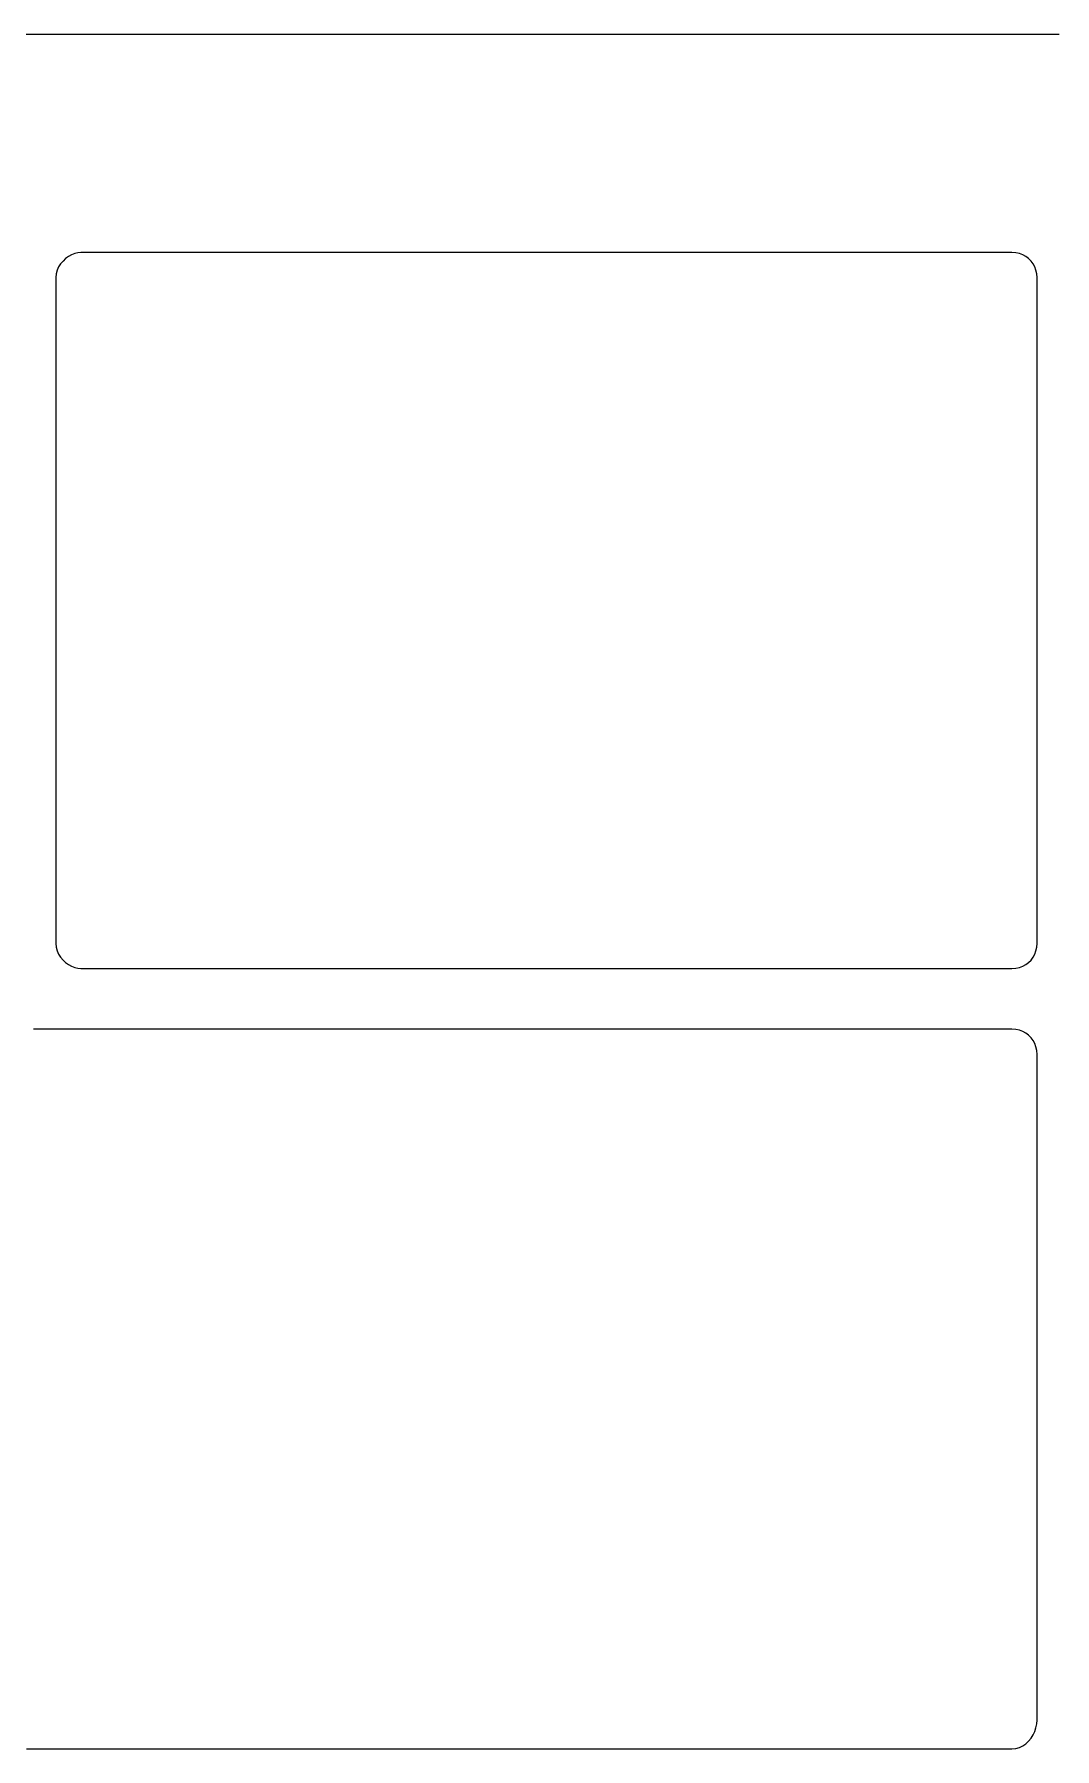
# Model space of a CAD drawing. Header units: millimetres. Extents: x -62 to 0, y 0 to 70.
# Drawn here: x -20.92 to -8.85, y 49.69 to 69.96 of the extents above; entities that cross this region are included whole.
import ezdxf

# ---------------------------------------------------------------- set-up
doc = ezdxf.new("R2010")
doc.units = ezdxf.units.MM
doc.header["$MEASUREMENT"] = 0
doc.layers.add('Layer 1', color=7, linetype='Continuous')

msp = doc.modelspace()

# ---------------------------------------------------------------- linework, layer by layer
at = {"layer": 'Layer 1', "lineweight": 18}
for points in [[(-21.019, 69.958), (-20.866, 69.958), (-20.713, 69.958), (-20.561, 69.958), (-20.409, 69.958), (-20.257, 69.958), (-20.106, 69.958), (-19.954, 69.958), (-19.803, 69.958), (-19.652, 69.958), (-19.501, 69.958), (-19.351, 69.958), (-19.201, 69.958), (-19.051, 69.958), (-18.901, 69.958), (-18.751, 69.958), (-18.602, 69.958), (-18.453, 69.958), (-18.305, 69.958), (-18.156, 69.958), (-18.008, 69.958), (-17.86, 69.958), (-17.713, 69.958), (-17.565, 69.958), (-17.419, 69.958), (-17.272, 69.958), (-17.126, 69.958), (-16.98, 69.958), (-16.834, 69.958), (-16.688, 69.958), (-16.543, 69.958), (-16.399, 69.958), (-16.254, 69.958), (-16.11, 69.958), (-15.967, 69.958), (-15.895, 69.958), (-15.823, 69.958), (-15.752, 69.958), (-15.68, 69.958), (-15.609, 69.958), (-15.538, 69.958), (-15.467, 69.958), (-15.396, 69.958), (-15.325, 69.958), (-15.254, 69.958), (-15.183, 69.958), (-15.112, 69.958), (-15.042, 69.958), (-14.971, 69.958), (-14.901, 69.958), (-14.83, 69.958), (-14.76, 69.958), (-14.69, 69.958), (-14.62, 69.958), (-14.55, 69.958), (-14.48, 69.958), (-14.411, 69.958), (-14.341, 69.958), (-14.272, 69.958), (-14.202, 69.958), (-14.133, 69.958), (-14.064, 69.958), (-13.995, 69.958), (-13.926, 69.958), (-13.857, 69.958), (-13.788, 69.958), (-13.719, 69.958), (-13.651, 69.958), (-13.582, 69.958), (-13.514, 69.958), (-13.446, 69.958), (-13.378, 69.958), (-13.31, 69.958), (-13.242, 69.958), (-13.174, 69.958), (-13.106, 69.958), (-13.039, 69.958), (-12.971, 69.958), (-12.904, 69.958), (-12.837, 69.958), (-12.77, 69.958), (-12.703, 69.958), (-12.636, 69.958), (-12.569, 69.958), (-12.502, 69.958), (-12.436, 69.958), (-12.369, 69.958), (-12.303, 69.958), (-12.237, 69.958), (-12.171, 69.958), (-12.105, 69.958), (-12.039, 69.958), (-11.973, 69.958), (-11.908, 69.958), (-11.843, 69.958), (-11.777, 69.958), (-11.712, 69.958), (-11.647, 69.958), (-11.582, 69.958), (-11.517, 69.958), (-11.453, 69.958), (-11.388, 69.958), (-11.324, 69.958), (-11.259, 69.958), (-11.195, 69.958), (-11.131, 69.958), (-11.067, 69.958), (-11.003, 69.958), (-10.94, 69.958), (-10.876, 69.958), (-10.813, 69.958), (-10.75, 69.958), (-10.687, 69.958), (-10.624, 69.958), (-10.561, 69.958), (-10.498, 69.958), (-10.436, 69.958), (-10.373, 69.958), (-10.311, 69.958), (-10.249, 69.958), (-10.187, 69.958), (-10.125, 69.958), (-10.063, 69.958), (-10.002, 69.958), (-9.94, 69.958), (-9.879, 69.958), (-9.818, 69.958), (-9.757, 69.958), (-9.696, 69.958), (-9.635, 69.958), (-9.574, 69.958), (-9.514, 69.958), (-9.454, 69.958), (-9.394, 69.958), (-9.334, 69.958), (-9.274, 69.958), (-9.214, 69.958), (-9.154, 69.958), (-9.095, 69.958), (-9.036, 69.958), (-8.977, 69.958), (-8.918, 69.958), (-8.859, 69.958), (-8.8, 69.958)], [(-21.014, 49.686), (-20.867, 49.686), (-20.721, 49.686), (-20.575, 49.686), (-20.429, 49.686), (-20.283, 49.686), (-20.137, 49.686), (-19.992, 49.686), (-19.846, 49.686), (-19.701, 49.686), (-19.557, 49.686), (-19.412, 49.686), (-19.268, 49.686), (-19.124, 49.686), (-18.981, 49.686), (-18.837, 49.686), (-18.695, 49.686), (-18.552, 49.686), (-18.41, 49.686), (-18.269, 49.686), (-18.198, 49.686), (-18.128, 49.686), (-18.057, 49.686), (-17.987, 49.686), (-17.917, 49.686), (-17.847, 49.686), (-17.777, 49.686), (-17.708, 49.686), (-17.638, 49.686), (-17.568, 49.686), (-17.499, 49.686), (-17.43, 49.686), (-17.361, 49.686), (-17.292, 49.686), (-17.223, 49.686), (-17.154, 49.686), (-17.086, 49.686), (-17.018, 49.686), (-16.949, 49.686), (-16.881, 49.686), (-16.813, 49.686), (-16.746, 49.686), (-16.678, 49.686), (-16.611, 49.686), (-16.544, 49.686), (-16.477, 49.686), (-16.41, 49.686), (-16.343, 49.686), (-16.276, 49.686), (-16.21, 49.686), (-16.144, 49.686), (-16.078, 49.686), (-16.012, 49.686), (-15.946, 49.686), (-15.881, 49.686), (-15.816, 49.686), (-15.751, 49.686), (-15.686, 49.686), (-15.621, 49.686), (-15.557, 49.686), (-15.492, 49.686), (-15.428, 49.686), (-15.364, 49.686), (-15.301, 49.686), (-15.237, 49.686), (-15.174, 49.686), (-15.111, 49.686), (-15.048, 49.686), (-14.986, 49.686), (-14.923, 49.686), (-14.861, 49.686), (-14.799, 49.686), (-14.738, 49.686), (-14.676, 49.686), (-14.615, 49.686), (-14.554, 49.686), (-14.493, 49.686), (-14.433, 49.686), (-14.372, 49.686), (-14.312, 49.686), (-14.253, 49.686), (-14.193, 49.686), (-14.134, 49.686), (-14.075, 49.686), (-14.016, 49.686), (-13.958, 49.686), (-13.899, 49.686), (-13.841, 49.686), (-13.784, 49.686), (-13.726, 49.686), (-13.669, 49.686), (-13.612, 49.686), (-13.556, 49.686), (-13.499, 49.686), (-13.443, 49.686), (-13.387, 49.686), (-13.332, 49.686), (-13.277, 49.686), (-13.222, 49.686), (-13.167, 49.686), (-13.113, 49.686), (-13.059, 49.686), (-13.005, 49.686), (-12.951, 49.686), (-12.898, 49.686), (-12.845, 49.686), (-12.793, 49.686), (-12.74, 49.686), (-12.689, 49.686), (-12.637, 49.686), (-12.586, 49.686), (-12.535, 49.686), (-12.484, 49.686), (-12.433, 49.686), (-12.383, 49.686), (-12.334, 49.686), (-12.284, 49.686), (-12.235, 49.686), (-12.187, 49.686), (-12.138, 49.686), (-12.09, 49.686), (-12.042, 49.686), (-11.995, 49.686), (-11.948, 49.686), (-11.901, 49.686), (-11.855, 49.686), (-11.809, 49.686), (-11.763, 49.686), (-11.718, 49.686), (-11.673, 49.686), (-11.628, 49.686), (-11.584, 49.686), (-11.54, 49.686), (-11.497, 49.686), (-11.454, 49.686), (-11.411, 49.686), (-11.369, 49.686), (-11.327, 49.686), (-11.285, 49.686), (-11.244, 49.686), (-11.203, 49.686), (-11.162, 49.686), (-11.122, 49.686), (-11.083, 49.686), (-11.043, 49.686), (-11.004, 49.686), (-10.966, 49.686), (-10.928, 49.686), (-10.89, 49.686), (-10.853, 49.686), (-10.816, 49.686), (-10.779, 49.686), (-10.743, 49.686), (-10.707, 49.686), (-10.672, 49.686), (-10.637, 49.686), (-10.603, 49.686), (-10.569, 49.686), (-10.535, 49.686), (-10.502, 49.686), (-10.469, 49.686), (-10.437, 49.686), (-10.405, 49.686), (-10.373, 49.686), (-10.342, 49.686), (-10.311, 49.686), (-10.296, 49.686), (-10.281, 49.686), (-10.266, 49.686), (-10.252, 49.686), (-10.237, 49.686), (-10.222, 49.686), (-10.208, 49.686), (-10.193, 49.686), (-10.179, 49.686), (-10.165, 49.686), (-10.151, 49.686), (-10.137, 49.686), (-10.123, 49.686), (-10.11, 49.686), (-10.096, 49.686), (-10.083, 49.686), (-10.069, 49.686), (-10.056, 49.686), (-10.043, 49.686), (-10.03, 49.686), (-10.017, 49.686), (-10.004, 49.686), (-9.992, 49.686), (-9.979, 49.686), (-9.967, 49.686), (-9.954, 49.686), (-9.942, 49.686), (-9.93, 49.686), (-9.918, 49.686), (-9.906, 49.686), (-9.895, 49.686), (-9.883, 49.686), (-9.871, 49.686), (-9.86, 49.686), (-9.849, 49.686), (-9.838, 49.686), (-9.827, 49.686), (-9.816, 49.686), (-9.805, 49.686), (-9.794, 49.686), (-9.784, 49.686), (-9.774, 49.686), (-9.763, 49.686), (-9.753, 49.686), (-9.743, 49.686), (-9.733, 49.686), (-9.723, 49.686), (-9.714, 49.686), (-9.704, 49.686), (-9.695, 49.686), (-9.685, 49.686), (-9.676, 49.686), (-9.667, 49.686), (-9.658, 49.686), (-9.65, 49.686), (-9.641, 49.686), (-9.632, 49.686), (-9.624, 49.686), (-9.616, 49.686), (-9.607, 49.686), (-9.599, 49.686), (-9.591, 49.686), (-9.584, 49.686), (-9.576, 49.686), (-9.569, 49.686), (-9.561, 49.686), (-9.554, 49.686), (-9.547, 49.686), (-9.54, 49.686), (-9.533, 49.686), (-9.526, 49.686), (-9.519, 49.686), (-9.513, 49.686), (-9.507, 49.686), (-9.5, 49.686), (-9.494, 49.686), (-9.488, 49.686), (-9.482, 49.686), (-9.477, 49.686), (-9.471, 49.686), (-9.466, 49.686), (-9.46, 49.686), (-9.455, 49.686), (-9.45, 49.686), (-9.445, 49.686), (-9.44, 49.686), (-9.436, 49.686), (-9.431, 49.686), (-9.427, 49.686), (-9.423, 49.686), (-9.418, 49.686), (-9.415, 49.686), (-9.411, 49.686), (-9.407, 49.686), (-9.403, 49.686), (-9.4, 49.686), (-9.397, 49.686), (-9.394, 49.686), (-9.39, 49.686), (-9.388, 49.686), (-9.385, 49.686), (-9.382, 49.686), (-9.38, 49.686), (-9.377, 49.686), (-9.375, 49.686), (-9.373, 49.686), (-9.371, 49.686), (-9.37, 49.686), (-9.368, 49.686), (-9.366, 49.686), (-9.365, 49.686), (-9.364, 49.686), (-9.363, 49.686), (-9.362, 49.686), (-9.361, 49.686), (-9.36, 49.686), (-9.36, 49.686), (-9.36, 49.686), (-9.359, 49.686), (-9.359, 49.686), (-9.314, 49.69), (-9.272, 49.701), (-9.232, 49.72), (-9.195, 49.745), (-9.163, 49.775), (-9.134, 49.809), (-9.109, 49.848), (-9.09, 49.889), (-9.075, 49.933), (-9.066, 49.978), (-9.063, 50.024), (-9.063, 50.024), (-9.063, 50.026), (-9.063, 50.027), (-9.063, 50.03), (-9.063, 50.033), (-9.063, 50.037), (-9.063, 50.041), (-9.063, 50.047), (-9.063, 50.053), (-9.063, 50.059), (-9.063, 50.066), (-9.063, 50.074), (-9.063, 50.083), (-9.063, 50.092), (-9.063, 50.102), (-9.063, 50.113), (-9.063, 50.124), (-9.063, 50.135), (-9.063, 50.148), (-9.063, 50.161), (-9.063, 50.174), (-9.063, 50.189), (-9.063, 50.203), (-9.063, 50.219), (-9.063, 50.235), (-9.063, 50.251), (-9.063, 50.268), (-9.063, 50.286), (-9.063, 50.304), (-9.063, 50.323), (-9.063, 50.342), (-9.063, 50.362), (-9.063, 50.383), (-9.063, 50.404), (-9.063, 50.425), (-9.063, 50.447), (-9.063, 50.47), (-9.063, 50.493), (-9.063, 50.517), (-9.063, 50.541), (-9.063, 50.565), (-9.063, 50.59), (-9.063, 50.616), (-9.063, 50.642), (-9.063, 50.668), (-9.063, 50.695), (-9.063, 50.723), (-9.063, 50.751), (-9.063, 50.779), (-9.063, 50.808), (-9.063, 50.837), (-9.063, 50.867), (-9.063, 50.897), (-9.063, 50.927), (-9.063, 50.958), (-9.063, 50.989), (-9.063, 51.021), (-9.063, 51.053), (-9.063, 51.086), (-9.063, 51.119), (-9.063, 51.152), (-9.063, 51.186), (-9.063, 51.22), (-9.063, 51.254), (-9.063, 51.289), (-9.063, 51.324), (-9.063, 51.395), (-9.063, 51.468), (-9.063, 51.542), (-9.063, 51.617), (-9.063, 51.694), (-9.063, 51.771), (-9.063, 51.85), (-9.063, 51.93), (-9.063, 52.01), (-9.063, 52.092), (-9.063, 52.175), (-9.063, 52.259), (-9.063, 52.343), (-9.063, 52.429), (-9.063, 52.515), (-9.063, 52.602), (-9.063, 52.689), (-9.063, 52.777), (-9.063, 52.866), (-9.063, 52.955), (-9.063, 53.045), (-9.063, 53.135), (-9.063, 53.226), (-9.063, 53.408), (-9.063, 53.591), (-9.063, 53.776), (-9.063, 53.96), (-9.063, 54.144), (-9.063, 54.329), (-9.063, 54.512), (-9.063, 54.694), (-9.063, 54.785), (-9.063, 54.875), (-9.063, 54.965), (-9.063, 55.054), (-9.063, 55.143), (-9.063, 55.231), (-9.063, 55.318), (-9.063, 55.405), (-9.063, 55.491), (-9.063, 55.577), (-9.063, 55.661), (-9.063, 55.745), (-9.063, 55.828), (-9.063, 55.91), (-9.063, 55.99), (-9.063, 56.07), (-9.063, 56.149), (-9.063, 56.226), (-9.063, 56.303), (-9.063, 56.378), (-9.063, 56.452), (-9.063, 56.525), (-9.063, 56.596), (-9.063, 56.631), (-9.063, 56.666), (-9.063, 56.7), (-9.063, 56.734), (-9.063, 56.768), (-9.063, 56.801), (-9.063, 56.834), (-9.063, 56.867), (-9.063, 56.899), (-9.063, 56.931), (-9.063, 56.962), (-9.063, 56.993), (-9.063, 57.023), (-9.063, 57.053), (-9.063, 57.083), (-9.063, 57.112), (-9.063, 57.141), (-9.063, 57.169), (-9.063, 57.197), (-9.063, 57.225), (-9.063, 57.252), (-9.063, 57.278), (-9.063, 57.304), (-9.063, 57.33), (-9.063, 57.355), (-9.063, 57.379), (-9.063, 57.403), (-9.063, 57.427), (-9.063, 57.45), (-9.063, 57.473), (-9.063, 57.495), (-9.063, 57.516), (-9.063, 57.537), (-9.063, 57.558), (-9.063, 57.578), (-9.063, 57.597), (-9.063, 57.616), (-9.063, 57.634), (-9.063, 57.652), (-9.063, 57.669), (-9.063, 57.685), (-9.063, 57.701), (-9.063, 57.717), (-9.063, 57.731), (-9.063, 57.746), (-9.063, 57.759), (-9.063, 57.772), (-9.063, 57.785), (-9.063, 57.796), (-9.063, 57.807), (-9.063, 57.818), (-9.063, 57.828), (-9.063, 57.837), (-9.063, 57.846), (-9.063, 57.854), (-9.063, 57.861), (-9.063, 57.867), (-9.063, 57.873), (-9.063, 57.879), (-9.063, 57.883), (-9.063, 57.887), (-9.063, 57.89), (-9.063, 57.893), (-9.063, 57.894), (-9.063, 57.896), (-9.063, 57.896), (-9.066, 57.941), (-9.075, 57.984), (-9.09, 58.023), (-9.109, 58.06), (-9.134, 58.093), (-9.163, 58.121), (-9.195, 58.146), (-9.232, 58.166), (-9.272, 58.18), (-9.314, 58.189), (-9.359, 58.192), (-9.359, 58.192), (-9.36, 58.192), (-9.361, 58.192), (-9.361, 58.192), (-9.363, 58.192), (-9.364, 58.192), (-9.366, 58.192), (-9.368, 58.192), (-9.37, 58.192), (-9.373, 58.192), (-9.376, 58.192), (-9.379, 58.192), (-9.382, 58.192), (-9.386, 58.192), (-9.39, 58.192), (-9.394, 58.192), (-9.398, 58.192), (-9.403, 58.192), (-9.408, 58.192), (-9.413, 58.192), (-9.418, 58.192), (-9.424, 58.192), (-9.43, 58.192), (-9.436, 58.192), (-9.443, 58.192), (-9.449, 58.192), (-9.456, 58.192), (-9.463, 58.192), (-9.471, 58.192), (-9.478, 58.192), (-9.486, 58.192), (-9.494, 58.192), (-9.503, 58.192), (-9.511, 58.192), (-9.52, 58.192), (-9.529, 58.192), (-9.539, 58.192), (-9.548, 58.192), (-9.558, 58.192), (-9.568, 58.192), (-9.578, 58.192), (-9.589, 58.192), (-9.611, 58.192), (-9.633, 58.192), (-9.657, 58.192), (-9.681, 58.192), (-9.706, 58.192), (-9.732, 58.192), (-9.759, 58.192), (-9.787, 58.192), (-9.816, 58.192), (-9.846, 58.192), (-9.876, 58.192), (-9.907, 58.192), (-9.939, 58.192), (-9.972, 58.192), (-10.006, 58.192), (-10.04, 58.192), (-10.076, 58.192), (-10.112, 58.192), (-10.148, 58.192), (-10.186, 58.192), (-10.224, 58.192), (-10.263, 58.192), (-10.303, 58.192), (-10.344, 58.192), (-10.385, 58.192), (-10.427, 58.192), (-10.469, 58.192), (-10.513, 58.192), (-10.556, 58.192), (-10.601, 58.192), (-10.646, 58.192), (-10.692, 58.192), (-10.739, 58.192), (-10.786, 58.192), (-10.834, 58.192), (-10.883, 58.192), (-10.932, 58.192), (-10.981, 58.192), (-11.032, 58.192), (-11.083, 58.192), (-11.134, 58.192), (-11.186, 58.192), (-11.239, 58.192), (-11.292, 58.192), (-11.345, 58.192), (-11.4, 58.192), (-11.454, 58.192), (-11.51, 58.192), (-11.565, 58.192), (-11.622, 58.192), (-11.678, 58.192), (-11.736, 58.192), (-11.793, 58.192), (-11.851, 58.192), (-11.91, 58.192), (-11.969, 58.192), (-12.029, 58.192), (-12.088, 58.192), (-12.149, 58.192), (-12.21, 58.192), (-12.271, 58.192), (-12.332, 58.192), (-12.394, 58.192), (-12.457, 58.192), (-12.519, 58.192), (-12.582, 58.192), (-12.646, 58.192), (-12.71, 58.192), (-12.774, 58.192), (-12.838, 58.192), (-12.903, 58.192), (-12.968, 58.192), (-13.033, 58.192), (-13.099, 58.192), (-13.165, 58.192), (-13.231, 58.192), (-13.297, 58.192), (-13.364, 58.192), (-13.431, 58.192), (-13.498, 58.192), (-13.566, 58.192), (-13.701, 58.192), (-13.838, 58.192), (-13.975, 58.192), (-14.113, 58.192), (-14.251, 58.192), (-14.39, 58.192), (-14.53, 58.192), (-14.67, 58.192), (-14.81, 58.192), (-15.091, 58.192), (-15.373, 58.192), (-15.655, 58.192), (-15.936, 58.192), (-16.076, 58.192), (-16.216, 58.192), (-16.356, 58.192), (-16.495, 58.192), (-16.633, 58.192), (-16.771, 58.192), (-16.908, 58.192), (-17.044, 58.192), (-17.18, 58.192), (-17.247, 58.192), (-17.315, 58.192), (-17.382, 58.192), (-17.448, 58.192), (-17.515, 58.192), (-17.581, 58.192), (-17.647, 58.192), (-17.713, 58.192), (-17.778, 58.192), (-17.843, 58.192), (-17.908, 58.192), (-17.972, 58.192), (-18.036, 58.192), (-18.1, 58.192), (-18.164, 58.192), (-18.227, 58.192), (-18.289, 58.192), (-18.352, 58.192), (-18.414, 58.192), (-18.475, 58.192), (-18.536, 58.192), (-18.597, 58.192), (-18.657, 58.192), (-18.717, 58.192), (-18.777, 58.192), (-18.836, 58.192), (-18.895, 58.192), (-18.953, 58.192), (-19.01, 58.192), (-19.068, 58.192), (-19.124, 58.192), (-19.181, 58.192), (-19.236, 58.192), (-19.292, 58.192), (-19.346, 58.192), (-19.401, 58.192), (-19.454, 58.192), (-19.507, 58.192), (-19.56, 58.192), (-19.612, 58.192), (-19.663, 58.192), (-19.714, 58.192), (-19.765, 58.192), (-19.814, 58.192), (-19.863, 58.192), (-19.912, 58.192), (-19.96, 58.192), (-20.007, 58.192), (-20.054, 58.192), (-20.099, 58.192), (-20.145, 58.192), (-20.189, 58.192), (-20.233, 58.192), (-20.277, 58.192), (-20.319, 58.192), (-20.361, 58.192), (-20.402, 58.192), (-20.443, 58.192), (-20.483, 58.192), (-20.522, 58.192), (-20.56, 58.192), (-20.597, 58.192), (-20.634, 58.192), (-20.67, 58.192), (-20.705, 58.192), (-20.74, 58.192), (-20.774, 58.192), (-20.806, 58.192), (-20.839, 58.192), (-20.87, 58.192), (-20.9, 58.192), (-20.93, 58.192)]]:
    msp.add_lwpolyline(points, dxfattribs=at)
msp.add_lwpolyline([(-9.359, 58.912), (-9.314, 58.915), (-9.272, 58.924), (-9.232, 58.938), (-9.195, 58.958), (-9.163, 58.982), (-9.134, 59.011), (-9.109, 59.044), (-9.09, 59.081), (-9.075, 59.12), (-9.066, 59.163), (-9.063, 59.208), (-9.063, 59.208), (-9.063, 59.209), (-9.063, 59.211), (-9.063, 59.214), (-9.063, 59.217), (-9.063, 59.221), (-9.063, 59.225), (-9.063, 59.23), (-9.063, 59.236), (-9.063, 59.243), (-9.063, 59.25), (-9.063, 59.258), (-9.063, 59.267), (-9.063, 59.276), (-9.063, 59.286), (-9.063, 59.296), (-9.063, 59.307), (-9.063, 59.319), (-9.063, 59.332), (-9.063, 59.345), (-9.063, 59.358), (-9.063, 59.372), (-9.063, 59.387), (-9.063, 59.402), (-9.063, 59.418), (-9.063, 59.435), (-9.063, 59.452), (-9.063, 59.47), (-9.063, 59.488), (-9.063, 59.507), (-9.063, 59.526), (-9.063, 59.546), (-9.063, 59.567), (-9.063, 59.588), (-9.063, 59.609), (-9.063, 59.631), (-9.063, 59.654), (-9.063, 59.677), (-9.063, 59.7), (-9.063, 59.724), (-9.063, 59.749), (-9.063, 59.774), (-9.063, 59.8), (-9.063, 59.826), (-9.063, 59.852), (-9.063, 59.879), (-9.063, 59.906), (-9.063, 59.934), (-9.063, 59.963), (-9.063, 59.991), (-9.063, 60.021), (-9.063, 60.05), (-9.063, 60.08), (-9.063, 60.111), (-9.063, 60.142), (-9.063, 60.173), (-9.063, 60.205), (-9.063, 60.237), (-9.063, 60.27), (-9.063, 60.302), (-9.063, 60.336), (-9.063, 60.369), (-9.063, 60.403), (-9.063, 60.438), (-9.063, 60.473), (-9.063, 60.508), (-9.063, 60.579), (-9.063, 60.652), (-9.063, 60.726), (-9.063, 60.801), (-9.063, 60.877), (-9.063, 60.955), (-9.063, 61.034), (-9.063, 61.113), (-9.063, 61.194), (-9.063, 61.276), (-9.063, 61.359), (-9.063, 61.443), (-9.063, 61.527), (-9.063, 61.613), (-9.063, 61.699), (-9.063, 61.785), (-9.063, 61.873), (-9.063, 61.961), (-9.063, 62.05), (-9.063, 62.139), (-9.063, 62.229), (-9.063, 62.319), (-9.063, 62.41), (-9.063, 62.592), (-9.063, 62.775), (-9.063, 62.959), (-9.063, 63.144), (-9.063, 63.328), (-9.063, 63.512), (-9.063, 63.696), (-9.063, 63.878), (-9.063, 63.969), (-9.063, 64.059), (-9.063, 64.149), (-9.063, 64.238), (-9.063, 64.327), (-9.063, 64.415), (-9.063, 64.502), (-9.063, 64.589), (-9.063, 64.675), (-9.063, 64.761), (-9.063, 64.845), (-9.063, 64.929), (-9.063, 65.012), (-9.063, 65.093), (-9.063, 65.174), (-9.063, 65.254), (-9.063, 65.333), (-9.063, 65.41), (-9.063, 65.487), (-9.063, 65.562), (-9.063, 65.636), (-9.063, 65.709), (-9.063, 65.78), (-9.063, 65.815), (-9.063, 65.85), (-9.063, 65.884), (-9.063, 65.918), (-9.063, 65.952), (-9.063, 65.985), (-9.063, 66.018), (-9.063, 66.051), (-9.063, 66.083), (-9.063, 66.115), (-9.063, 66.146), (-9.063, 66.177), (-9.063, 66.207), (-9.063, 66.237), (-9.063, 66.267), (-9.063, 66.296), (-9.063, 66.325), (-9.063, 66.353), (-9.063, 66.381), (-9.063, 66.409), (-9.063, 66.436), (-9.063, 66.462), (-9.063, 66.488), (-9.063, 66.514), (-9.063, 66.539), (-9.063, 66.563), (-9.063, 66.587), (-9.063, 66.611), (-9.063, 66.634), (-9.063, 66.657), (-9.063, 66.679), (-9.063, 66.7), (-9.063, 66.721), (-9.063, 66.742), (-9.063, 66.761), (-9.063, 66.781), (-9.063, 66.8), (-9.063, 66.818), (-9.063, 66.836), (-9.063, 66.853), (-9.063, 66.869), (-9.063, 66.885), (-9.063, 66.901), (-9.063, 66.915), (-9.063, 66.93), (-9.063, 66.943), (-9.063, 66.956), (-9.063, 66.969), (-9.063, 66.98), (-9.063, 66.991), (-9.063, 67.002), (-9.063, 67.012), (-9.063, 67.021), (-9.063, 67.03), (-9.063, 67.037), (-9.063, 67.045), (-9.063, 67.051), (-9.063, 67.057), (-9.063, 67.062), (-9.063, 67.067), (-9.063, 67.071), (-9.063, 67.074), (-9.063, 67.077), (-9.063, 67.078), (-9.063, 67.079), (-9.063, 67.08), (-9.066, 67.125), (-9.075, 67.167), (-9.09, 67.207), (-9.109, 67.244), (-9.134, 67.276), (-9.163, 67.305), (-9.195, 67.33), (-9.232, 67.349), (-9.272, 67.364), (-9.314, 67.373), (-9.359, 67.376), (-9.359, 67.376), (-9.36, 67.376), (-9.361, 67.376), (-9.364, 67.376), (-9.367, 67.376), (-9.372, 67.376), (-9.377, 67.376), (-9.384, 67.376), (-9.391, 67.376), (-9.399, 67.376), (-9.408, 67.376), (-9.419, 67.376), (-9.43, 67.376), (-9.442, 67.376), (-9.454, 67.376), (-9.468, 67.376), (-9.483, 67.376), (-9.499, 67.376), (-9.515, 67.376), (-9.532, 67.376), (-9.55, 67.376), (-9.569, 67.376), (-9.589, 67.376), (-9.61, 67.376), (-9.631, 67.376), (-9.654, 67.376), (-9.677, 67.376), (-9.701, 67.376), (-9.726, 67.376), (-9.751, 67.376), (-9.777, 67.376), (-9.805, 67.376), (-9.832, 67.376), (-9.861, 67.376), (-9.89, 67.376), (-9.92, 67.376), (-9.951, 67.376), (-9.983, 67.376), (-10.015, 67.376), (-10.048, 67.376), (-10.082, 67.376), (-10.116, 67.376), (-10.151, 67.376), (-10.187, 67.376), (-10.223, 67.376), (-10.26, 67.376), (-10.298, 67.376), (-10.336, 67.376), (-10.375, 67.376), (-10.415, 67.376), (-10.455, 67.376), (-10.496, 67.376), (-10.538, 67.376), (-10.58, 67.376), (-10.622, 67.376), (-10.666, 67.376), (-10.709, 67.376), (-10.754, 67.376), (-10.799, 67.376), (-10.844, 67.376), (-10.89, 67.376), (-10.937, 67.376), (-10.984, 67.376), (-11.032, 67.376), (-11.08, 67.376), (-11.128, 67.376), (-11.178, 67.376), (-11.227, 67.376), (-11.277, 67.376), (-11.328, 67.376), (-11.379, 67.376), (-11.43, 67.376), (-11.482, 67.376), (-11.535, 67.376), (-11.588, 67.376), (-11.641, 67.376), (-11.694, 67.376), (-11.749, 67.376), (-11.803, 67.376), (-11.858, 67.376), (-11.913, 67.376), (-11.969, 67.376), (-12.025, 67.376), (-12.081, 67.376), (-12.138, 67.376), (-12.195, 67.376), (-12.252, 67.376), (-12.31, 67.376), (-12.368, 67.376), (-12.426, 67.376), (-12.485, 67.376), (-12.544, 67.376), (-12.603, 67.376), (-12.663, 67.376), (-12.723, 67.376), (-12.783, 67.376), (-12.843, 67.376), (-12.965, 67.376), (-13.087, 67.376), (-13.21, 67.376), (-13.334, 67.376), (-13.459, 67.376), (-13.585, 67.376), (-13.711, 67.376), (-13.838, 67.376), (-13.965, 67.376), (-14.093, 67.376), (-14.221, 67.376), (-14.349, 67.376), (-14.607, 67.376), (-14.865, 67.376), (-15.123, 67.376), (-15.38, 67.376), (-15.509, 67.376), (-15.637, 67.376), (-15.764, 67.376), (-15.892, 67.376), (-16.018, 67.376), (-16.145, 67.376), (-16.27, 67.376), (-16.395, 67.376), (-16.519, 67.376), (-16.642, 67.376), (-16.765, 67.376), (-16.886, 67.376), (-16.947, 67.376), (-17.007, 67.376), (-17.067, 67.376), (-17.126, 67.376), (-17.185, 67.376), (-17.244, 67.376), (-17.303, 67.376), (-17.361, 67.376), (-17.419, 67.376), (-17.477, 67.376), (-17.535, 67.376), (-17.592, 67.376), (-17.648, 67.376), (-17.705, 67.376), (-17.761, 67.376), (-17.816, 67.376), (-17.872, 67.376), (-17.927, 67.376), (-17.981, 67.376), (-18.035, 67.376), (-18.089, 67.376), (-18.142, 67.376), (-18.195, 67.376), (-18.247, 67.376), (-18.299, 67.376), (-18.351, 67.376), (-18.402, 67.376), (-18.452, 67.376), (-18.502, 67.376), (-18.552, 67.376), (-18.601, 67.376), (-18.65, 67.376), (-18.698, 67.376), (-18.746, 67.376), (-18.793, 67.376), (-18.839, 67.376), (-18.885, 67.376), (-18.931, 67.376), (-18.976, 67.376), (-19.02, 67.376), (-19.064, 67.376), (-19.107, 67.376), (-19.15, 67.376), (-19.192, 67.376), (-19.233, 67.376), (-19.274, 67.376), (-19.314, 67.376), (-19.354, 67.376), (-19.393, 67.376), (-19.431, 67.376), (-19.469, 67.376), (-19.506, 67.376), (-19.543, 67.376), (-19.578, 67.376), (-19.613, 67.376), (-19.648, 67.376), (-19.681, 67.376), (-19.714, 67.376), (-19.747, 67.376), (-19.778, 67.376), (-19.809, 67.376), (-19.839, 67.376), (-19.868, 67.376), (-19.897, 67.376), (-19.925, 67.376), (-19.952, 67.376), (-19.978, 67.376), (-20.004, 67.376), (-20.029, 67.376), (-20.053, 67.376), (-20.076, 67.376), (-20.098, 67.376), (-20.12, 67.376), (-20.14, 67.376), (-20.16, 67.376), (-20.179, 67.376), (-20.197, 67.376), (-20.215, 67.376), (-20.231, 67.376), (-20.247, 67.376), (-20.261, 67.376), (-20.275, 67.376), (-20.288, 67.376), (-20.3, 67.376), (-20.311, 67.376), (-20.321, 67.376), (-20.33, 67.376), (-20.339, 67.376), (-20.346, 67.376), (-20.352, 67.376), (-20.358, 67.376), (-20.362, 67.376), (-20.366, 67.376), (-20.368, 67.376), (-20.37, 67.376), (-20.37, 67.376), (-20.37, 67.376), (-20.406, 67.373), (-20.442, 67.364), (-20.479, 67.349), (-20.515, 67.33), (-20.55, 67.305), (-20.581, 67.276), (-20.61, 67.244), (-20.633, 67.207), (-20.651, 67.167), (-20.663, 67.125), (-20.667, 67.08), (-20.667, 67.079), (-20.667, 67.078), (-20.667, 67.077), (-20.667, 67.074), (-20.667, 67.071), (-20.667, 67.067), (-20.667, 67.062), (-20.667, 67.057), (-20.667, 67.051), (-20.667, 67.045), (-20.667, 67.037), (-20.667, 67.03), (-20.667, 67.021), (-20.667, 67.012), (-20.667, 67.002), (-20.667, 66.991), (-20.667, 66.98), (-20.667, 66.969), (-20.667, 66.956), (-20.667, 66.943), (-20.667, 66.93), (-20.667, 66.915), (-20.667, 66.901), (-20.667, 66.885), (-20.667, 66.869), (-20.667, 66.853), (-20.667, 66.836), (-20.667, 66.818), (-20.667, 66.8), (-20.667, 66.781), (-20.667, 66.761), (-20.667, 66.742), (-20.667, 66.721), (-20.667, 66.7), (-20.667, 66.679), (-20.667, 66.657), (-20.667, 66.634), (-20.667, 66.611), (-20.667, 66.587), (-20.667, 66.563), (-20.667, 66.539), (-20.667, 66.514), (-20.667, 66.488), (-20.667, 66.462), (-20.667, 66.436), (-20.667, 66.409), (-20.667, 66.381), (-20.667, 66.353), (-20.667, 66.325), (-20.667, 66.296), (-20.667, 66.267), (-20.667, 66.237), (-20.667, 66.207), (-20.667, 66.177), (-20.667, 66.146), (-20.667, 66.115), (-20.667, 66.083), (-20.667, 66.051), (-20.667, 66.018), (-20.667, 65.985), (-20.667, 65.952), (-20.667, 65.918), (-20.667, 65.884), (-20.667, 65.85), (-20.667, 65.815), (-20.667, 65.78), (-20.667, 65.709), (-20.667, 65.636), (-20.667, 65.562), (-20.667, 65.487), (-20.667, 65.41), (-20.667, 65.333), (-20.667, 65.254), (-20.667, 65.174), (-20.667, 65.093), (-20.667, 65.012), (-20.667, 64.929), (-20.667, 64.845), (-20.667, 64.761), (-20.667, 64.675), (-20.667, 64.589), (-20.667, 64.502), (-20.667, 64.415), (-20.667, 64.327), (-20.667, 64.238), (-20.667, 64.149), (-20.667, 64.059), (-20.667, 63.969), (-20.667, 63.878), (-20.667, 63.696), (-20.667, 63.512), (-20.667, 63.328), (-20.667, 63.144), (-20.667, 62.959), (-20.667, 62.775), (-20.667, 62.592), (-20.667, 62.41), (-20.667, 62.319), (-20.667, 62.229), (-20.667, 62.139), (-20.667, 62.05), (-20.667, 61.961), (-20.667, 61.873), (-20.667, 61.785), (-20.667, 61.699), (-20.667, 61.613), (-20.667, 61.527), (-20.667, 61.443), (-20.667, 61.359), (-20.667, 61.276), (-20.667, 61.194), (-20.667, 61.113), (-20.667, 61.034), (-20.667, 60.955), (-20.667, 60.877), (-20.667, 60.801), (-20.667, 60.726), (-20.667, 60.652), (-20.667, 60.579), (-20.667, 60.508), (-20.667, 60.473), (-20.667, 60.438), (-20.667, 60.403), (-20.667, 60.369), (-20.667, 60.336), (-20.667, 60.302), (-20.667, 60.27), (-20.667, 60.237), (-20.667, 60.205), (-20.667, 60.173), (-20.667, 60.142), (-20.667, 60.111), (-20.667, 60.08), (-20.667, 60.05), (-20.667, 60.021), (-20.667, 59.991), (-20.667, 59.963), (-20.667, 59.934), (-20.667, 59.906), (-20.667, 59.879), (-20.667, 59.852), (-20.667, 59.826), (-20.667, 59.8), (-20.667, 59.774), (-20.667, 59.749), (-20.667, 59.724), (-20.667, 59.7), (-20.667, 59.677), (-20.667, 59.654), (-20.667, 59.631), (-20.667, 59.609), (-20.667, 59.588), (-20.667, 59.567), (-20.667, 59.546), (-20.667, 59.526), (-20.667, 59.507), (-20.667, 59.488), (-20.667, 59.47), (-20.667, 59.452), (-20.667, 59.435), (-20.667, 59.418), (-20.667, 59.402), (-20.667, 59.387), (-20.667, 59.372), (-20.667, 59.358), (-20.667, 59.345), (-20.667, 59.332), (-20.667, 59.319), (-20.667, 59.307), (-20.667, 59.296), (-20.667, 59.286), (-20.667, 59.276), (-20.667, 59.267), (-20.667, 59.258), (-20.667, 59.25), (-20.667, 59.243), (-20.667, 59.236), (-20.667, 59.23), (-20.667, 59.225), (-20.667, 59.221), (-20.667, 59.217), (-20.667, 59.214), (-20.667, 59.211), (-20.667, 59.209), (-20.667, 59.208), (-20.667, 59.208), (-20.663, 59.163), (-20.651, 59.12), (-20.633, 59.081), (-20.61, 59.044), (-20.581, 59.011), (-20.55, 58.982), (-20.515, 58.958), (-20.479, 58.938), (-20.442, 58.924), (-20.406, 58.915), (-20.37, 58.912), (-20.37, 58.912), (-20.37, 58.912), (-20.368, 58.912), (-20.366, 58.912), (-20.362, 58.912), (-20.358, 58.912), (-20.352, 58.912), (-20.346, 58.912), (-20.339, 58.912), (-20.33, 58.912), (-20.321, 58.912), (-20.311, 58.912), (-20.3, 58.912), (-20.288, 58.912), (-20.275, 58.912), (-20.261, 58.912), (-20.247, 58.912), (-20.231, 58.912), (-20.215, 58.912), (-20.197, 58.912), (-20.179, 58.912), (-20.16, 58.912), (-20.14, 58.912), (-20.12, 58.912), (-20.098, 58.912), (-20.076, 58.912), (-20.053, 58.912), (-20.029, 58.912), (-20.004, 58.912), (-19.978, 58.912), (-19.952, 58.912), (-19.925, 58.912), (-19.897, 58.912), (-19.868, 58.912), (-19.839, 58.912), (-19.809, 58.912), (-19.778, 58.912), (-19.747, 58.912), (-19.714, 58.912), (-19.681, 58.912), (-19.648, 58.912), (-19.613, 58.912), (-19.578, 58.912), (-19.543, 58.912), (-19.506, 58.912), (-19.469, 58.912), (-19.431, 58.912), (-19.393, 58.912), (-19.354, 58.912), (-19.314, 58.912), (-19.274, 58.912), (-19.233, 58.912), (-19.192, 58.912), (-19.15, 58.912), (-19.107, 58.912), (-19.064, 58.912), (-19.02, 58.912), (-18.976, 58.912), (-18.931, 58.912), (-18.885, 58.912), (-18.839, 58.912), (-18.793, 58.912), (-18.746, 58.912), (-18.698, 58.912), (-18.65, 58.912), (-18.601, 58.912), (-18.552, 58.912), (-18.502, 58.912), (-18.452, 58.912), (-18.402, 58.912), (-18.351, 58.912), (-18.299, 58.912), (-18.247, 58.912), (-18.195, 58.912), (-18.142, 58.912), (-18.089, 58.912), (-18.035, 58.912), (-17.981, 58.912), (-17.927, 58.912), (-17.872, 58.912), (-17.816, 58.912), (-17.761, 58.912), (-17.705, 58.912), (-17.648, 58.912), (-17.592, 58.912), (-17.535, 58.912), (-17.477, 58.912), (-17.419, 58.912), (-17.361, 58.912), (-17.303, 58.912), (-17.244, 58.912), (-17.185, 58.912), (-17.126, 58.912), (-17.067, 58.912), (-17.007, 58.912), (-16.947, 58.912), (-16.886, 58.912), (-16.765, 58.912), (-16.642, 58.912), (-16.519, 58.912), (-16.395, 58.912), (-16.27, 58.912), (-16.145, 58.912), (-16.018, 58.912), (-15.892, 58.912), (-15.764, 58.912), (-15.637, 58.912), (-15.509, 58.912), (-15.38, 58.912), (-15.123, 58.912), (-14.865, 58.912), (-14.607, 58.912), (-14.349, 58.912), (-14.221, 58.912), (-14.093, 58.912), (-13.965, 58.912), (-13.838, 58.912), (-13.711, 58.912), (-13.585, 58.912), (-13.459, 58.912), (-13.334, 58.912), (-13.21, 58.912), (-13.087, 58.912), (-12.965, 58.912), (-12.843, 58.912), (-12.783, 58.912), (-12.723, 58.912), (-12.663, 58.912), (-12.603, 58.912), (-12.544, 58.912), (-12.485, 58.912), (-12.426, 58.912), (-12.368, 58.912), (-12.31, 58.912), (-12.252, 58.912), (-12.195, 58.912), (-12.138, 58.912), (-12.081, 58.912), (-12.025, 58.912), (-11.969, 58.912), (-11.913, 58.912), (-11.858, 58.912), (-11.803, 58.912), (-11.749, 58.912), (-11.694, 58.912), (-11.641, 58.912), (-11.588, 58.912), (-11.535, 58.912), (-11.482, 58.912), (-11.43, 58.912), (-11.379, 58.912), (-11.328, 58.912), (-11.277, 58.912), (-11.227, 58.912), (-11.178, 58.912), (-11.128, 58.912), (-11.08, 58.912), (-11.032, 58.912), (-10.984, 58.912), (-10.937, 58.912), (-10.89, 58.912), (-10.844, 58.912), (-10.799, 58.912), (-10.754, 58.912), (-10.709, 58.912), (-10.666, 58.912), (-10.622, 58.912), (-10.58, 58.912), (-10.538, 58.912), (-10.496, 58.912), (-10.455, 58.912), (-10.415, 58.912), (-10.375, 58.912), (-10.336, 58.912), (-10.298, 58.912), (-10.26, 58.912), (-10.223, 58.912), (-10.187, 58.912), (-10.151, 58.912), (-10.116, 58.912), (-10.082, 58.912), (-10.048, 58.912), (-10.015, 58.912), (-9.983, 58.912), (-9.951, 58.912), (-9.92, 58.912), (-9.89, 58.912), (-9.861, 58.912), (-9.832, 58.912), (-9.805, 58.912), (-9.777, 58.912), (-9.751, 58.912), (-9.726, 58.912), (-9.701, 58.912), (-9.677, 58.912), (-9.654, 58.912), (-9.631, 58.912), (-9.61, 58.912), (-9.589, 58.912), (-9.569, 58.912), (-9.55, 58.912), (-9.532, 58.912), (-9.515, 58.912), (-9.499, 58.912), (-9.483, 58.912), (-9.468, 58.912), (-9.454, 58.912), (-9.442, 58.912), (-9.43, 58.912), (-9.419, 58.912), (-9.408, 58.912), (-9.399, 58.912), (-9.391, 58.912), (-9.384, 58.912), (-9.377, 58.912), (-9.372, 58.912), (-9.367, 58.912), (-9.364, 58.912), (-9.361, 58.912), (-9.36, 58.912), (-9.359, 58.912)], close=True, dxfattribs=at)

doc.saveas('drawing.dxf')
